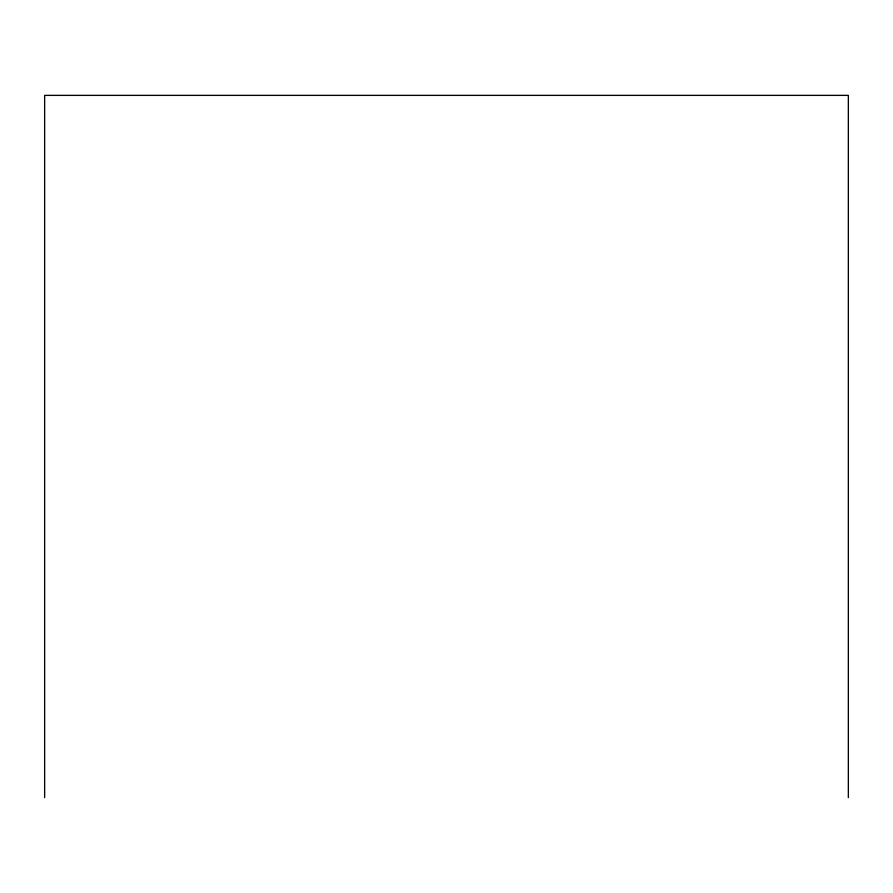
<?xml version="1.0" encoding="UTF-8"?>
<svg xmlns="http://www.w3.org/2000/svg" width="893" height="893" viewBox="0 0 893 893"><rect width="100%" height="100%" fill="white"/><g stroke="black" fill="none" stroke-linecap="round" stroke-linejoin="round"><path stroke-width="1.34" d="M848.35 797.628L848.35 95.372L44.65 95.372L44.65 797.628"/></g></svg>
